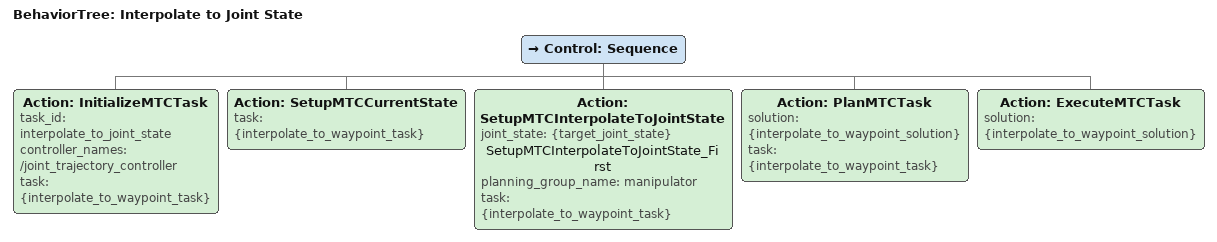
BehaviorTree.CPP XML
<?xml version="1.0" encoding="UTF-8" ?>
<root BTCPP_format="4" main_tree_to_execute="Interpolate to Joint State">
  <BehaviorTree ID="Interpolate to Joint State">
    <Control ID="Sequence">
      <Action
        ID="InitializeMTCTask"
        task_id="interpolate_to_joint_state"
        controller_names="/joint_trajectory_controller"
        task="{interpolate_to_waypoint_task}"
      />
      <Action ID="SetupMTCCurrentState" task="{interpolate_to_waypoint_task}" />
      <Action
        ID="SetupMTCInterpolateToJointState"
        joint_state="{target_joint_state}"
        name="SetupMTCInterpolateToJointState_First"
        planning_group_name="manipulator"
        task="{interpolate_to_waypoint_task}"
      />
      <Action
        ID="PlanMTCTask"
        solution="{interpolate_to_waypoint_solution}"
        task="{interpolate_to_waypoint_task}"
      />
      <Action
        ID="ExecuteMTCTask"
        solution="{interpolate_to_waypoint_solution}"
      />
    </Control>
  </BehaviorTree>
</root>
